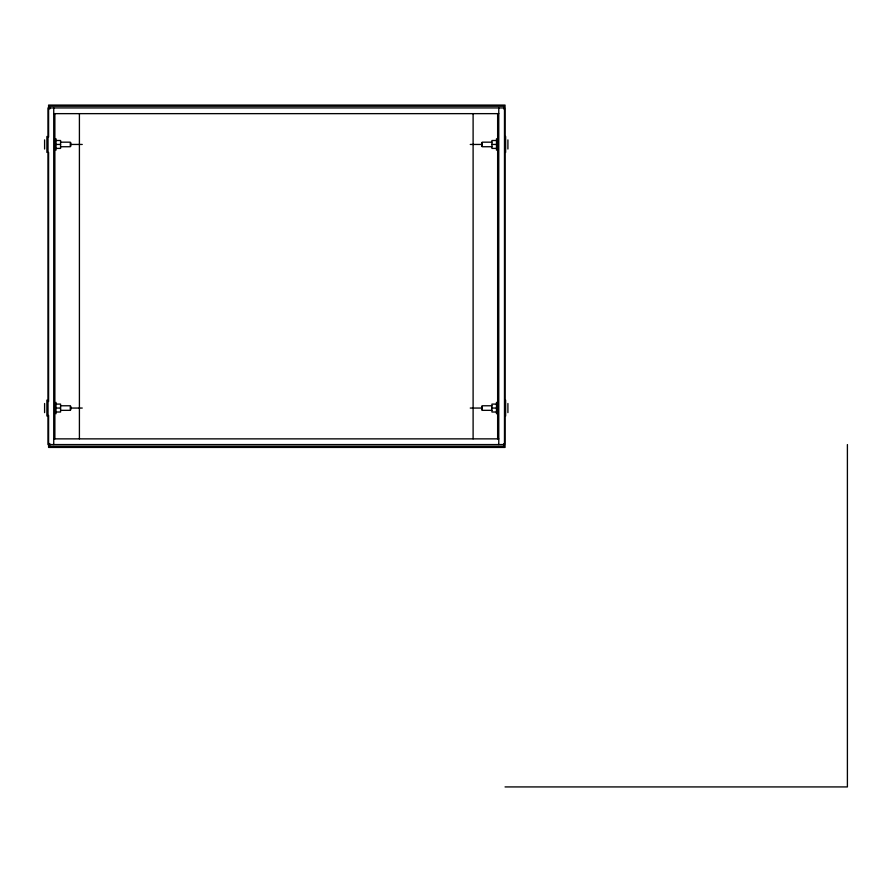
<?xml version="1.0" encoding="UTF-8"?>
<svg xmlns="http://www.w3.org/2000/svg" width="892" height="892" viewBox="0 0 892 892"><rect width="100%" height="100%" fill="white"/><g stroke="black" fill="none" stroke-linecap="round" stroke-linejoin="round"><path stroke-width="1.34" d="M53.732 113.641L498.773 113.641M56.006 140.501L60.578 140.501L60.578 148.406L56.006 148.406M496.498 140.501L491.927 140.501L491.927 148.406L496.498 148.406M60.645 142.174L70.278 142.174L70.278 146.734L60.645 146.734M491.86 142.174L482.226 142.174L482.226 146.734L491.86 146.734M56.006 144.448L60.578 144.448M70.847 144.448L82.254 144.448M470.251 144.448L481.658 144.448M491.927 144.448L496.498 144.448M56.006 404.098L60.578 404.098L60.578 412.015L56.006 412.015M496.498 404.098L491.927 404.098L491.927 412.015L496.498 412.015M60.645 405.771L70.278 405.771L70.278 410.342L60.645 410.342M491.86 405.771L482.226 405.771L482.226 410.342L491.86 410.342M56.006 408.057L60.578 408.057M70.847 408.057L82.254 408.057M470.251 408.057L481.658 408.057M491.927 408.057L496.498 408.057M53.732 438.864L498.773 438.864M505.05 786.922L847.4 786.922L847.4 444.573M507.905 139.888L507.905 149.02M507.905 403.496L507.905 412.617M505.63 136.465L505.63 152.443M505.63 400.073L505.63 416.04M505.05 137.022L505.05 105.078L48.592 105.078L48.592 137.089M505.05 152.309L505.05 400.921M505.05 414.802L505.05 447.427L48.592 447.427L48.592 415.416M503.913 109.002L503.913 106.226L49.74 106.226L49.74 109.014M503.913 443.558L503.913 446.29L49.74 446.29L49.74 443.502M498.773 107.932L498.773 444.573M497.636 113.641L497.636 438.864M496.498 138.739L496.498 150.157M496.498 402.348L496.498 413.765M481.658 142.742L481.658 146.154M481.658 406.351L481.658 409.762M473.106 113.641L473.106 438.864M79.41 113.641L79.41 438.864M70.847 142.742L70.847 146.154M70.847 406.351L70.847 409.762M56.006 138.739L56.006 150.157M56.006 402.348L56.006 413.765M54.869 113.641L54.869 438.864M53.732 107.932L53.732 444.573M48.592 152.398L48.592 401.5M46.886 136.465L46.886 152.443M46.886 400.073L46.886 416.04M44.6 139.888L44.6 149.02M44.6 403.496L44.6 412.617M504.482 107.932L48.023 107.932L48.023 444.573L504.482 444.573L504.482 107.932"/></g></svg>
